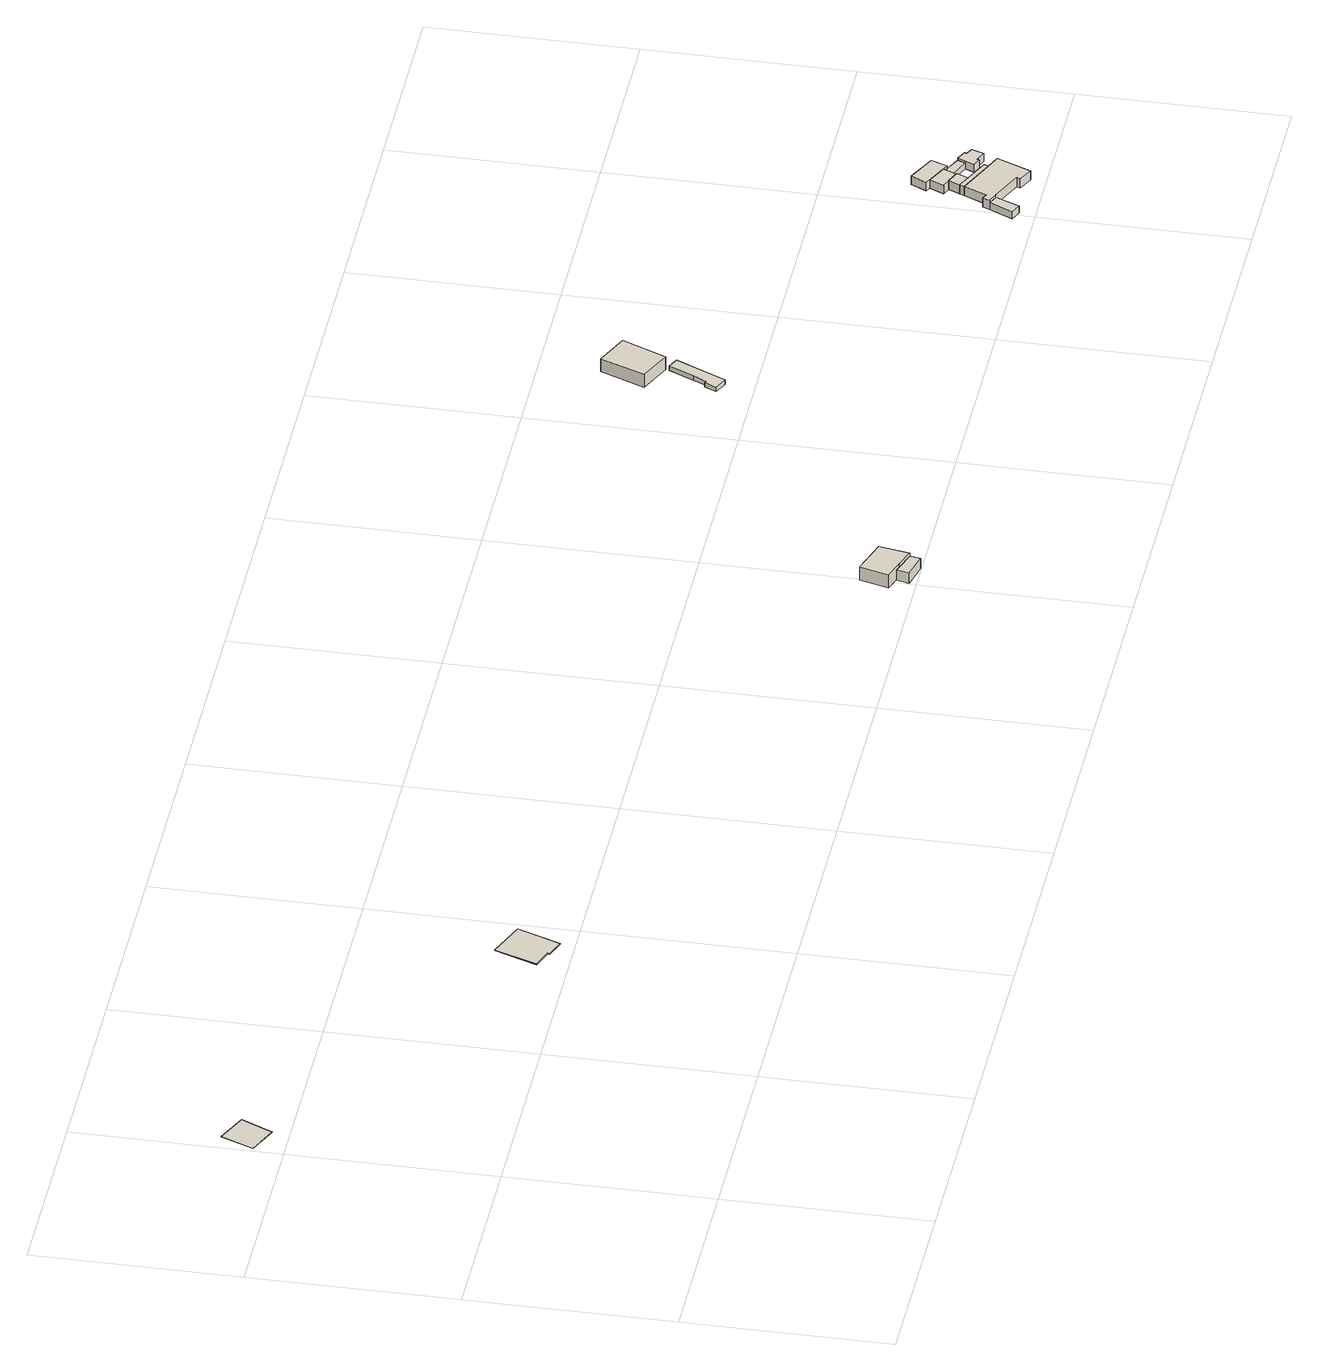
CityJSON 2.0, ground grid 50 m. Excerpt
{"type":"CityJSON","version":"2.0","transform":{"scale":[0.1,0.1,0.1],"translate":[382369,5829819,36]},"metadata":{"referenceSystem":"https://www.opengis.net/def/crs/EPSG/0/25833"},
"CityObjects":{
"building1":{"type":"Building","attributes":{"Gemeindeschluessel":"11000012","BezugspunktDach":"2200","function":"31001_3200","measuredHeight":0.102,"storeysAboveGround":1},"address":[{"country":"Germany","locality":"Berlin","thoroughfareNumber":"69 (2)","thoroughfareName":"Ruppiner Chaussee"}],"geometry":[{"type":"Solid","lod":"1","boundaries":[[[[0,1,2,3]],[[4,5,6,7]],[[4,7,3,2]],[[5,4,2,1]],[[6,5,1,0]],[[7,6,0,3]]]]}]},
"building2":{"type":"Building","attributes":{"Gemeindeschluessel":"11000012","BezugspunktDach":"2200","function":"31001_3200","measuredHeight":0.193,"storeysAboveGround":1},"address":[{"country":"Germany","locality":"Berlin","thoroughfareNumber":"69 (1)","thoroughfareName":"Ruppiner Chaussee"}],"geometry":[{"type":"Solid","lod":"1","boundaries":[[[[8,9,10,11,12,13]],[[14,15,16,17,18,19]],[[14,19,13,12]],[[15,14,12,11]],[[16,15,11,10]],[[17,16,10,9]],[[18,17,9,8]],[[19,18,8,13]]]]}]},
"building3":{"type":"Building","attributes":{"Gemeindeschluessel":"11000012","function":"31001_3200"},"address":[{"country":"Germany","locality":"Berlin","thoroughfareNumber":"69","thoroughfareName":"Ruppiner Chaussee"}],"children":["building3-1","building3-2"]},
"building3-1":{"type":"BuildingPart","attributes":{"BezugspunktDach":"2200","measuredHeight":4.37,"storeysAboveGround":1},"parents":["building3"],"geometry":[{"type":"MultiSurface","lod":"1","boundaries":[[[20,21,22,23,24]],[[25,26,27,28,29]],[[25,29,24,23]],[[26,25,23,22]],[[27,26,22,21]],[[30,31,27,21,20]],[[29,32,33,30,20,24]],[[28,27,31,30]],[[28,30,33,32]]]}]},
"building3-2":{"type":"BuildingPart","attributes":{"BezugspunktDach":"2200","measuredHeight":2.86,"storeysAboveGround":1},"parents":["building3"],"geometry":[{"type":"MultiSurface","lod":"1","boundaries":[[[34,31,33,35]],[[32,27,36,37]],[[32,37,35,33]],[[32,28,38]],[[36,27,31,34]],[[37,36,34,35]],[[27,38,28,30,31]],[[33,30,28,32]]]}]},
"building4":{"type":"Building","attributes":{"Gemeindeschluessel":"11000012","BezugspunktDach":"2200","function":"31001_2000","measuredHeight":2.26,"storeysAboveGround":1},"address":[{"country":"Germany","locality":"Berlin","thoroughfareNumber":"80 (4)","thoroughfareName":"Ruppiner Chaussee"}],"geometry":[{"type":"Solid","lod":"1","boundaries":[[[[39,40,41,42,43,44,45,46]],[[47,48,49,50,51,52,53,54]],[[47,54,46,45]],[[48,47,45,44]],[[49,48,44,43]],[[50,49,43,42]],[[51,50,42,41]],[[52,51,41,40]],[[53,52,40,39]],[[54,53,39,46]]]]}]},
"building5":{"type":"Building","attributes":{"Gemeindeschluessel":"11000012","BezugspunktDach":"2200","function":"31001_2000","measuredHeight":4.05,"storeysAboveGround":1},"address":[{"country":"Germany","locality":"Berlin","thoroughfareNumber":"80 (5)","thoroughfareName":"Ruppiner Chaussee"}],"geometry":[{"type":"Solid","lod":"1","boundaries":[[[[55,56,57,58]],[[59,60,61,62]],[[59,62,58,57]],[[60,59,57,56]],[[61,60,56,55]],[[62,61,55,58]]]]}]},
"building6":{"type":"Building","attributes":{"Gemeindeschluessel":"11000012","function":"31001_2000"},"address":[{"country":"Germany","locality":"Berlin","thoroughfareNumber":"80","thoroughfareName":"Ruppiner Chaussee"}],"children":["building6-1","building6-2","building6-3","building6-4","building6-5","building6-6","building6-7"]},
"building6-1":{"type":"BuildingPart","attributes":{"BezugspunktDach":"2200","measuredHeight":2.5,"storeysAboveGround":1},"parents":["building6"],"geometry":[{"type":"MultiSurface","lod":"1","boundaries":[[[63,64,65,66,67,68,69,70,71,72]],[[73,74,75,76,77,78,79,80,81,82]],[[73,82,72,71]],[[74,73,71,70]],[[75,74,70,69]],[[77,76,68,67]],[[78,77,67,66]],[[79,78,66,65]],[[80,79,65,64]],[[81,80,64,63]],[[83,84,81,63,72]],[[76,75,69,68]],[[85,82,81,84,83]]]}]},
"building6-2":{"type":"BuildingPart","attributes":{"BezugspunktDach":"2200","measuredHeight":2.5,"storeysAboveGround":1},"parents":["building6"],"geometry":[{"type":"MultiSurface","lod":"1","boundaries":[[[68,86,87,88,69]],[[89,90,91,76,75]],[[89,75,69,88]],[[91,90,87,86]],[[76,91,86,68]],[[92,90,89,88,87]],[[75,76,68,69]]]}]},
"building6-3":{"type":"BuildingPart","attributes":{"BezugspunktDach":"2200","measuredHeight":2.48,"storeysAboveGround":1},"parents":["building6"],"geometry":[{"type":"MultiSurface","lod":"1","boundaries":[[[87,93,94,88]],[[95,96,90,89]],[[95,89,88,94]],[[97,98,94,93]],[[90,96,93,87]],[[99,96,95,98,97]],[[100,89,90,87,88]]]}]},
"building6-4":{"type":"BuildingPart","attributes":{"BezugspunktDach":"2200","measuredHeight":2.68,"storeysAboveGround":1},"parents":["building6"],"geometry":[{"type":"MultiSurface","lod":"1","boundaries":[[[101,102,103,104,105,106,107,108,109,110,111]],[[112,113,114,115,116,117,118,119,120,121,122]],[[112,122,111,110]],[[113,123,124,110,109]],[[114,113,109,108]],[[115,114,108,107]],[[116,115,107,106]],[[117,116,106,105]],[[118,117,105,104]],[[119,118,104,103]],[[120,119,103,102]],[[121,120,102,101]],[[122,121,101,111]],[[112,124,123,113]]]}]},
"building6-5":{"type":"BuildingPart","attributes":{"BezugspunktDach":"2200","measuredHeight":2.26,"storeysAboveGround":1},"parents":["building6"],"geometry":[{"type":"MultiSurface","lod":"1","boundaries":[[[98,97,125,126,127,128]],[[129,130,131,96,95,132]],[[129,132,128,127]],[[130,129,127,126]],[[133,134,130,126,125]],[[96,131,125,97]],[[132,95,98,128]],[[131,130,134,133]],[[95,96,97,98]]]}]},
"building6-6":{"type":"BuildingPart","attributes":{"BezugspunktDach":"2200","measuredHeight":2.6,"storeysAboveGround":1},"parents":["building6"],"geometry":[{"type":"Solid","lod":"1","boundaries":[[[[135,84,83,136]],[[82,81,137,138]],[[82,138,136,83]],[[137,81,84,135]],[[138,137,135,136]],[[81,82,83,84]]]]}]},
"building6-7":{"type":"BuildingPart","attributes":{"BezugspunktDach":"2200","measuredHeight":1.6,"storeysAboveGround":1},"parents":["building6"],"geometry":[{"type":"Solid","lod":"1","boundaries":[[[[124,123,139,134,133]],[[130,140,113,112,131]],[[140,130,134,139]],[[113,140,139,123]],[[131,112,124,133]],[[131,133,134,130]],[[113,123,124,112]]]]}]},
"building7":{"type":"Building","attributes":{"Gemeindeschluessel":"11000012","BezugspunktDach":"2200","function":"31001_2000","measuredHeight":2.27,"storeysAboveGround":1},"address":[{"country":"Germany","locality":"Berlin","thoroughfareNumber":"80 (2)","thoroughfareName":"Ruppiner Chaussee"}],"geometry":[{"type":"Solid","lod":"1","boundaries":[[[[141,142,143,144,145]],[[146,147,148,149,150]],[[146,150,145,144]],[[147,146,144,143]],[[148,147,143,142]],[[149,148,142,141]],[[150,149,141,145]]]]}]}
},
"vertices":[
[76,1041,7],[113,1118,7],[39,1151,7],[5,1072,7],[39,1151,6],[113,1118,6],[76,1041,6],[5,1072,6],
[900,557,3],[898,552,3],[942,536,3],[983,641,3],[891,677,3],[852,573,3],[891,677,1],[983,641,1],[942,536,1],[898,552,1],[900,557,1],[852,573,1],
[2523,43,40],[2570,28,40],[2584,102,40],[2496,130,40],[2476,59,40],[2496,130,4],[2584,102,4],[2570,28,4],[2523,43,4],[2476,59,4],[2523,43,32],[2570,28,32],[2510,48,4],[2510,48,32],
[2565,2,32],[2503,17,32],[2565,2,4],[2503,17,4],[2551,34,4],
[3207,569,20],[3236,630,20],[3265,691,20],[3239,703,20],[3209,642,20],[3194,610,20],[3188,612,20],[3174,583,20],[3188,612,8],[3194,610,8],[3209,642,8],[3239,703,8],[3265,691,8],[3236,630,8],[3207,569,8],[3174,583,8],
[3239,712,44],[3287,819,44],[3205,855,44],[3160,747,44],[3205,855,9],[3287,819,9],[3239,712,9],[3160,747,9],
[4031,96,30],[4108,62,30],[4105,53,30],[4140,36,30],[4176,119,30],[4142,133,30],[4052,172,30],[4027,117,30],[4015,123,30],[4007,106,30],[4015,123,5],[4027,117,5],[4052,172,5],[4142,133,5],[4176,119,5],[4140,36,5],[4105,53,5],[4108,62,5],[4031,96,5],[4007,106,5],[4007,106,24],[4031,96,24],[4007,106,7],
[4147,144,30],[4088,170,30],[4057,184,30],[4057,184,5],[4088,170,5],[4147,144,5],[4088,170,18],
[4100,198,30],[4070,211,30],[4070,211,5],[4100,198,5],[4100,198,28],[4070,211,28],[4100,198,20],[4057,184,15],
[4166,159,27],[4168,164,27],[4172,162,27],[4194,153,27],[4205,183,27],[4187,192,27],[4190,197,27],[4187,198,27],[4166,208,27],[4158,189,27],[4148,167,27],[4158,189,5],[4166,208,5],[4187,198,5],[4190,197,5],[4187,192,5],[4205,183,5],[4194,153,5],[4172,162,5],[4168,164,5],[4166,159,5],[4148,167,5],[4166,208,21],[4158,189,21],
[4106,210,28],[4115,232,28],[4067,254,28],[4051,220,28],[4067,254,5],[4115,232,5],[4106,210,5],[4051,220,5],[4106,210,21],[4115,232,21],
[4006,38,24],[3980,49,24],[4006,38,5],[3980,49,5],
[4128,226,21],[4128,226,5],
[4067,254,29],[4128,226,29],[4143,265,29],[4073,298,29],[4054,260,29],[4073,298,6],[4143,265,6],[4128,226,6],[4067,254,6],[4054,260,6]
]}
